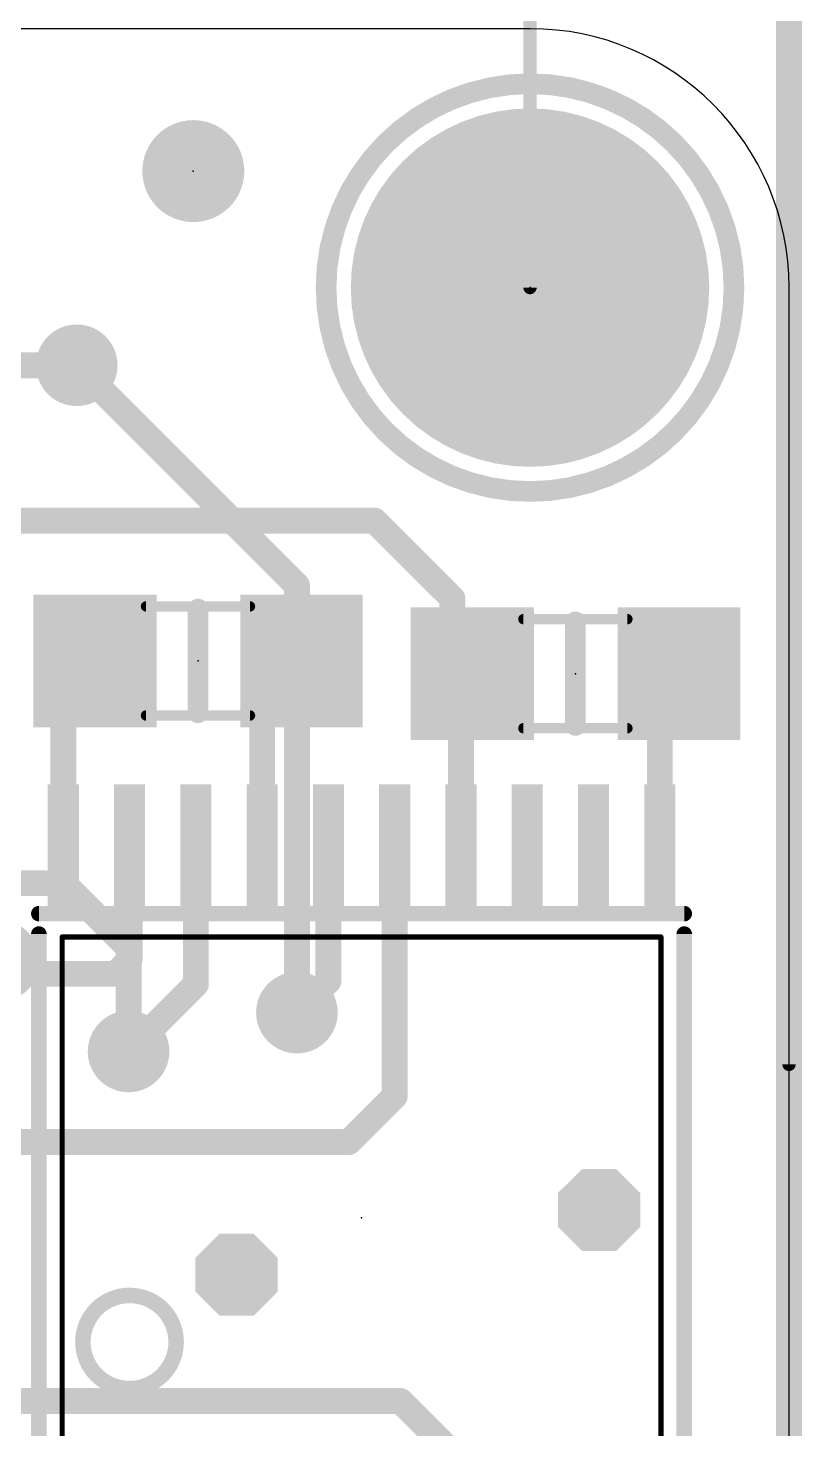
# Model space of a CAD drawing. Extents: x -14.2 to 48.4, y -5.3 to 35.
# Drawn here: x 40.8 to 48.39, y 9.12 to 22.87 of the extents above; entities that cross this region are included whole.
import ezdxf

# ---------------------------------------------------------------- set-up
doc = ezdxf.new("R2010")
doc.units = 0
for name, color, linetype in [('1', 12, 'CONTINUOUS'), ('16', 132, 'CONTINUOUS'), ('17', 110, 'CONTINUOUS'), ('18', 110, 'CONTINUOUS'), ('20', 53, 'CONTINUOUS'), ('21', 40, 'CONTINUOUS'), ('23', 40, 'CONTINUOUS'), ('47', 253, 'CONTINUOUS'), ('51', 253, 'CONTINUOUS')]:
    doc.layers.add(name, color=color, linetype=linetype)

# ---------------------------------------------------------------- blocks, each defined once
blk = doc.blocks.new('RECT')
blk.add_solid([(-0.5, -0.5), (0.5, -0.5), (-0.5, 0.5), (0.5, 0.5)])
blk = doc.blocks.new('PIE')
at = {"const_width": 0.5}
blk.add_lwpolyline([(0, -0.25, 1), (0, 0.25, 1), (0, -0.25)], format="xyb", dxfattribs=at)
blk = doc.blocks.new('ROUNDP')
at = {"const_width": 0.5}
blk.add_lwpolyline([(0, -0.25, 1), (0, 0.25, 1), (0, -0.25)], format="xyb", dxfattribs=at)
blk = doc.blocks.new('ROUNDV')
at = {"const_width": 0.5}
blk.add_lwpolyline([(0, -0.25, 1), (0, 0.25, 1), (0, -0.25)], format="xyb", dxfattribs=at)
blk = doc.blocks.new('OCTAGONV')
at = {"const_width": 0.5}
blk.add_lwpolyline([(-0.25, -0.1036), (-0.25, 0.1036), (-0.1036, 0.25), (0.1036, 0.25), (0.25, 0.1036), (0.25, -0.1036), (0.1036, -0.25), (-0.1036, -0.25), (-0.25, -0.1036), (-0.25, 0.1036)], dxfattribs=at)

msp = doc.modelspace()

# ---------------------------------------------------------------- linework, layer by layer
at = {"layer": '1', "const_width": 0.254}
for points in [[(48.26, 23), (48.26, 0)], [(41.275, 19.558), (40.005, 19.558)], [(40.259, 18.034), (44.196, 18.034)], [(44.196, 18.034), (44.958, 17.272)], [(44.958, 17.272), (44.958, 16.724)], [(41.143, 16.353), (41.448, 16.658)], [(43.093, 16.271), (43.48, 16.658)], [(44.958, 16.724), (45.149, 16.533)], [(47.181, 16.771), (47.181, 16.533)], [(45.043, 16.427), (45.149, 16.533)], [(46.993, 16.345), (47.181, 16.533)], [(45.043, 14.8138), (45.043, 16.427)], [(41.143, 14.8138), (41.143, 16.353)], [(43.093, 14.8138), (43.093, 16.271)], [(46.993, 14.8138), (46.993, 16.345)], [(41.793, 13.726), (41.793, 14.8138)], [(42.443, 13.487), (42.443, 14.8138)], [(43.743, 14.8138), (43.743, 13.517)], [(44.393, 14.8138), (44.393, 12.389)], [(41.656, 13.589), (41.793, 13.726)], [(40.64, 13.589), (41.656, 13.589)], [(41.783, 12.827), (42.443, 13.487)], [(43.743, 13.517), (43.434, 13.208)], [(44.393, 12.389), (43.942, 11.938)], [(43.942, 11.938), (39.624, 11.938)], [(44.45, 9.398), (40.64, 9.398)], [(45.043, 8.805), (44.45, 9.398)]]:
    msp.add_lwpolyline(points, dxfattribs=at)
at = {"layer": '1', "const_width": 0.127}
for points in [[(41.275, 19.4945, 1), (41.275, 19.6215)], [(44.2409, 18.0789, 1), (44.1511, 17.9891)], [(44.196, 17.9705, 1), (44.196, 18.0975)], [(45.0215, 17.272, 1), (44.8945, 17.272)], [(44.9131, 17.2271, 1), (45.0029, 17.3169)], [(41.4929, 16.6131, 1), (41.4031, 16.7029)], [(43.5249, 16.6131, 1), (43.4351, 16.7029)], [(45.0029, 16.7689, 1), (44.9131, 16.6791)], [(44.8945, 16.724, 1), (45.0215, 16.724)], [(47.2445, 16.771, 1), (47.1175, 16.771)], [(45.1939, 16.4881, 1), (45.1041, 16.5779)], [(45.1041, 16.4881, 1), (45.1939, 16.5779)], [(47.2259, 16.4881, 1), (47.1361, 16.5779)], [(45.1065, 16.427, 1), (44.9795, 16.427)], [(44.9981, 16.4719, 1), (45.0879, 16.3821)], [(47.1175, 16.533, 1), (47.2445, 16.533)], [(41.2065, 16.353, 1), (41.0795, 16.353)], [(41.0981, 16.3979, 1), (41.1879, 16.3081)], [(43.1565, 16.271, 1), (43.0295, 16.271)], [(43.0481, 16.3159, 1), (43.1379, 16.2261)], [(47.0565, 16.345, 1), (46.9295, 16.345)], [(46.9481, 16.3899, 1), (47.0379, 16.3001)], [(41.0795, 14.8138, 1), (41.2065, 14.8138)], [(41.8565, 14.8138, 1), (41.7295, 14.8138)], [(42.5065, 14.8138, 1), (42.3795, 14.8138)], [(43.0295, 14.8138, 1), (43.1565, 14.8138)], [(43.8065, 14.8138, 1), (43.6795, 14.8138)], [(44.4565, 14.8138, 1), (44.3295, 14.8138)], [(44.9795, 14.8138, 1), (45.1065, 14.8138)], [(46.9295, 14.8138, 1), (47.0565, 14.8138)], [(41.7295, 13.726, 1), (41.8565, 13.726)], [(41.8379, 13.6811, 1), (41.7481, 13.7709)], [(41.6111, 13.6339, 1), (41.7009, 13.5441)], [(41.656, 13.5255, 1), (41.656, 13.6525)], [(42.4879, 13.4421, 1), (42.3981, 13.5319)], [(43.7879, 13.4721, 1), (43.6981, 13.5619)], [(42.3795, 13.487, 1), (42.5065, 13.487)], [(43.6795, 13.517, 1), (43.8065, 13.517)], [(43.3891, 13.2529, 1), (43.4789, 13.1631)], [(41.7381, 12.8719, 1), (41.8279, 12.7821)], [(44.4379, 12.3441, 1), (44.3481, 12.4339)], [(44.3295, 12.389, 1), (44.4565, 12.389)], [(43.8971, 11.9829, 1), (43.9869, 11.8931)], [(43.942, 11.8745, 1), (43.942, 12.0015)], [(44.4949, 9.4429, 1), (44.4051, 9.3531)], [(44.45, 9.3345, 1), (44.45, 9.4615)]]:
    msp.add_lwpolyline(points, format="xyb", dxfattribs=at)
at = {"layer": '16', "const_width": 0.254}
for points in [[(48.26, 23), (48.26, 0)], [(43.434, 17.399), (41.275, 19.558)], [(43.434, 13.208), (43.434, 17.399)], [(36.089, 14.478), (41.148, 14.478)], [(41.148, 14.478), (41.783, 13.843)], [(41.783, 13.843), (41.783, 12.827)]]:
    msp.add_lwpolyline(points, dxfattribs=at)
at = {"layer": '16', "const_width": 0.127}
for points in [[(41.3199, 19.6029, 1), (41.2301, 19.5131)], [(43.4975, 17.399, 1), (43.3705, 17.399)], [(43.3891, 17.3541, 1), (43.4789, 17.4439)], [(41.1929, 14.5229, 1), (41.1031, 14.4331)], [(41.148, 14.4145, 1), (41.148, 14.5415)], [(41.8465, 13.843, 1), (41.7195, 13.843)], [(41.7381, 13.7981, 1), (41.8279, 13.8879)], [(43.3705, 13.208, 1), (43.4975, 13.208)], [(41.7195, 12.827, 1), (41.8465, 12.827)]]:
    msp.add_lwpolyline(points, format="xyb", dxfattribs=at)
at = {"layer": '20'}
for p, q in [((45.72, 22.86), (2.54, 22.86)), ((48.26, 2.54), (48.26, 20.32))]:
    msp.add_line(p, q, dxfattribs=at)
msp.add_arc((45.72, 20.32), 2.54, 0, 90, dxfattribs=at)
at = {"layer": '21'}
for points, const_width in [([(45.72, 18.32, 1), (45.72, 22.32, 1), (45.72, 18.32)], 0.2032), ([(42.5148, 17.166, 1), (42.4132, 17.166)], 0.1016), ([(46.2158, 17.041, 1), (46.1142, 17.041)], 0.1016), ([(42.4132, 16.15, 1), (42.5148, 16.15)], 0.1016), ([(46.1142, 16.025, 1), (46.2158, 16.025)], 0.1016), ([(40.9415, 13.9788, 1), (40.8653, 13.9788)], 0.0762), ([(47.2707, 13.9788, 1), (47.1945, 13.9788)], 0.0762), ([(41.132, 13.9629, 1), (41.132, 13.9375)], 0.0254), ([(41.1447, 13.9502, 1), (41.1193, 13.9502)], 0.0254), ([(47.0167, 13.9502, 1), (46.9913, 13.9502)], 0.0254), ([(47.004, 13.9375, 1), (47.004, 13.9629)], 0.0254), ([(41.7924, 9.5196, 1), (41.7924, 10.434, 1), (41.7924, 9.5196)], 0.1524)]:
    msp.add_lwpolyline(points, format="xyb", dxfattribs=dict(at, const_width=const_width))
for points, const_width in [([(42.464, 16.15), (42.464, 17.166)], 0.2032), ([(46.165, 16.025), (46.165, 17.041)], 0.2032), ([(40.9034, 8.4132), (40.9034, 13.9788)], 0.1524), ([(47.2326, 13.9788), (47.2326, 8.4132)], 0.1524), ([(47.004, 13.9502), (41.132, 13.9502)], 0.0508), ([(41.132, 8.4418), (41.132, 13.9502)], 0.0508), ([(47.004, 13.9502), (47.004, 8.4418)], 0.0508)]:
    msp.add_lwpolyline(points, dxfattribs=dict(at, const_width=const_width))
at = {"layer": '23'}
for p in [(42.418, 21.463), (45.72, 20.32), (42.464, 16.658), (46.165, 16.533), (44.068, 11.196)]:
    msp.add_point(p, dxfattribs=at)
at = {"layer": '47', "const_width": 0.13}
for points in [[(48.26, 12.7), (48.26, 34.589)], [(45.72, 20.32), (45.72, 31.668)]]:
    msp.add_lwpolyline(points, dxfattribs=at)
at = {"layer": '47', "const_width": 0.065}
for points in [[(45.6875, 20.32, 1), (45.7525, 20.32)], [(48.2275, 12.7, 1), (48.2925, 12.7)]]:
    msp.add_lwpolyline(points, format="xyb", dxfattribs=at)
at = {"layer": '51'}
for points, const_width in [([(42.974, 17.193), (41.954, 17.193)], 0.1016), ([(46.675, 17.068), (45.655, 17.068)], 0.1016), ([(42.974, 16.123), (41.954, 16.123)], 0.1016), ([(46.675, 15.998), (45.655, 15.998)], 0.1016), ([(47.2326, 14.1788), (40.9034, 14.1788)], 0.1524)]:
    msp.add_lwpolyline(points, dxfattribs=dict(at, const_width=const_width))
for points, const_width in [([(41.954, 17.2184, 1), (41.954, 17.1676)], 0.0508), ([(42.974, 17.1676, 1), (42.974, 17.2184)], 0.0508), ([(45.655, 17.0934, 1), (45.655, 17.0426)], 0.0508), ([(46.675, 17.0426, 1), (46.675, 17.0934)], 0.0508), ([(41.954, 16.1484, 1), (41.954, 16.0976)], 0.0508), ([(42.974, 16.0976, 1), (42.974, 16.1484)], 0.0508), ([(45.655, 16.0234, 1), (45.655, 15.9726)], 0.0508), ([(46.675, 15.9726, 1), (46.675, 16.0234)], 0.0508), ([(40.9034, 14.2169, 1), (40.9034, 14.1407)], 0.0762), ([(47.2326, 14.1407, 1), (47.2326, 14.2169)], 0.0762)]:
    msp.add_lwpolyline(points, format="xyb", dxfattribs=dict(at, const_width=const_width))

# ---------------------------------------------------------------- block references
at = {"layer": '1'}
msp.add_blockref('PIE', (42.418, 21.463), dxfattribs=at)
at = {"layer": '1', "xscale": 1.2, "yscale": 1.3, "rotation": 180}
for p in [(41.448, 16.658), (43.48, 16.658), (45.149, 16.533), (47.181, 16.533)]:
    msp.add_blockref('RECT', p, dxfattribs=at)
at = {"layer": '1', "xscale": 0.3048, "yscale": 1.27}
for p in [(41.143, 14.8138), (41.793, 14.8138), (42.443, 14.8138), (43.093, 14.8138), (43.743, 14.8138), (44.393, 14.8138), (45.043, 14.8138), (45.693, 14.8138), (46.343, 14.8138), (46.993, 14.8138)]:
    msp.add_blockref('RECT', p, dxfattribs=at)
at = {"layer": '17', "xscale": 3.516, "yscale": 3.516, "rotation": 90}
msp.add_blockref('ROUNDP', (45.72, 20.32), dxfattribs=at)
msp.add_blockref('ROUNDP', (45.72, 20.32), dxfattribs=at)
at = {"layer": '18'}
for name, p, xscale, yscale in [('ROUNDV', (41.275, 19.558), 0.8001, 0.8001), ('ROUNDV', (41.275, 19.558), 0.8001, 0.8001), ('ROUNDV', (40.513, 13.716), 0.8001, 0.8001), ('ROUNDV', (40.513, 13.716), 0.8001, 0.8001), ('ROUNDV', (43.434, 13.208), 0.8001, 0.8001), ('ROUNDV', (43.434, 13.208), 0.8001, 0.8001), ('ROUNDV', (41.783, 12.827), 0.8001, 0.8001), ('ROUNDV', (41.783, 12.827), 0.8001, 0.8001), ('OCTAGONV', (46.398, 11.272), 0.8064, 0.8064), ('OCTAGONV', (46.398, 11.272), 0.8064, 0.8064), ('OCTAGONV', (42.842, 10.637), 0.8064, 0.8064), ('OCTAGONV', (42.842, 10.637), 0.8064, 0.8064)]:
    msp.add_blockref(name, p, dxfattribs=dict(at, xscale=xscale, yscale=yscale))
at = {"layer": '51', "yscale": 1.3, "rotation": 180}
for p, xscale in [((41.7608, 16.658), 0.5936), ((43.1724, 16.658), 0.5832), ((45.4618, 16.533), 0.5936), ((46.8734, 16.533), 0.5832)]:
    msp.add_blockref('RECT', p, dxfattribs=dict(at, xscale=xscale))
at = {"layer": '51', "xscale": 0.2032, "yscale": 0.8382}
for p in [(41.143, 14.5979), (41.793, 14.5979), (42.443, 14.5979), (43.093, 14.5979), (43.743, 14.5979), (44.393, 14.5979), (45.043, 14.5979), (45.693, 14.5979), (46.343, 14.5979), (46.993, 14.5979)]:
    msp.add_blockref('RECT', p, dxfattribs=at)

doc.saveas('drawing.dxf')
